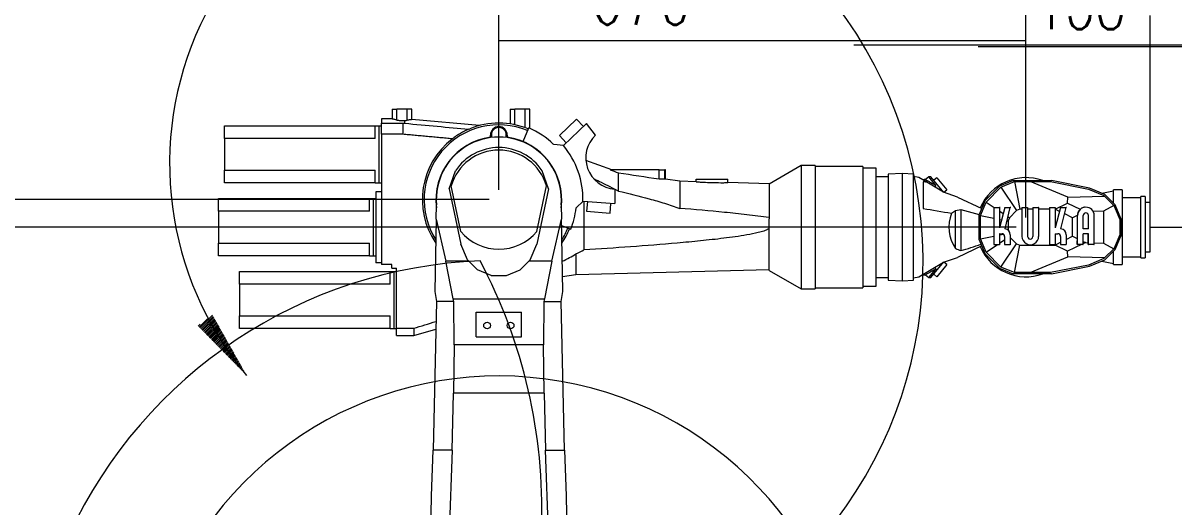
# Model space of a CAD drawing. Header units: millimetres. Extents: x 0 to 508, y 0 to 297.
# Drawn here: x 115.9 to 174.4, y 217.3 to 241.9 of the extents above; entities that cross this region are included whole.
import ezdxf

# ---------------------------------------------------------------- set-up
doc = ezdxf.new("R2010")
doc.units = ezdxf.units.MM
for name, color, linetype, true_color in [('1', 7, 'Continuous', 0xffffff), ('11', 7, 'Continuous', 0xffffff), ('201', 7, 'Continuous', 0xffffff)]:
    doc.layers.add(name, color=color, linetype=linetype, true_color=true_color)
doc.styles.add('dinschmal', font='simplex.shx')
doc.dimstyles.get("Standard").update_dxf_attribs({"dimtxt": 0.18, "dimasz": 0.18, "dimexe": 0.18, "dimexo": 0.0625, "dimgap": 0.09, "dimtad": 0, "dimtih": 1, "dimtoh": 1, "dimdec": 4, "dimzin": 0, "dimdsep": 46, "dimtxsty": 'Standard', "dimcen": 0.09, "dimadec": 0, "dimazin": 0, "dimtfac": 1, "dimtdec": 4, "dimtofl": 0, "dimtmove": 0, "dimatfit": 3, "dimfxl": 1, "dimtolj": 1, "dimtzin": 0, "dimarcsym": 0})

# ---------------------------------------------------------------- blocks, each defined once
blk = doc.blocks.new('_U3')
at = {"layer": '201', "color": 250, "lineweight": 13}
for p, q in [((166.348216, 231.540153), (77.896157, 231.540153)), ((79.396157, 231.540153), (79.396157, 178.740153)), ((122.791723, 178.740153), (77.896157, 178.740153))]:
    blk.add_line(p, q, dxfattribs=at)
at = {"layer": '201', "color": 250, "lineweight": 18}
for points in [[(79.396157, 231.540153), (79.856941, 228.040154), (78.935373, 228.040151), (79.396157, 231.540153)], [(79.396157, 178.740153), (78.935373, 182.240151), (79.856941, 182.240154), (79.396157, 178.740153)]]:
    blk.add_solid(points, dxfattribs=at)
at = {"layer": '201', "color": 250, "linetype": 'Continuous', "lineweight": 18, "insert": (78.596157, 213.96528), "char_height": 3.5, "attachment_point": 8, "rotation": 90, "line_spacing_factor": 0.843373, "style": 'dinschmal'}
blk.add_mtext('\\W0.5455;1320', dxfattribs=at)
blk = doc.blocks.new('_U5')
at = {"layer": '201', "color": 250, "lineweight": 13}
for p, q in [((139.548216, 232.940153), (102.998298, 232.940153)), ((104.498298, 232.940153), (104.498298, 205.740153)), ((139.548216, 205.740153), (102.998298, 205.740153))]:
    blk.add_line(p, q, dxfattribs=at)
at = {"layer": '201', "color": 250, "lineweight": 18}
for points in [[(104.498298, 232.940153), (104.959082, 229.440154), (104.037514, 229.440151), (104.498298, 232.940153)], [(104.498298, 205.740153), (104.037514, 209.240151), (104.959082, 209.240154), (104.498298, 205.740153)]]:
    blk.add_solid(points, dxfattribs=at)
at = {"layer": '201', "color": 250, "linetype": 'Continuous', "lineweight": 18, "insert": (103.698298, 219.762974), "char_height": 3.5, "attachment_point": 8, "rotation": 90, "line_spacing_factor": 0.843373, "style": 'dinschmal'}
blk.add_mtext('\\W0.5872;680', dxfattribs=at)
blk = doc.blocks.new('_U6')
at = {"layer": '201', "color": 250, "lineweight": 13}
for p, q in [((113.394784, 224.462927), (113.394784, 241.690153)), ((139.548216, 232.940153), (111.894784, 232.940153)), ((166.348216, 231.540153), (111.894784, 231.540153))]:
    blk.add_line(p, q, dxfattribs=at)
at = {"layer": '201', "color": 250, "lineweight": 18}
for points in [[(113.394784, 232.940153), (112.934001, 236.440151), (113.855568, 236.440154), (113.394784, 232.940153)], [(113.394784, 231.540153), (113.855568, 228.040154), (112.934001, 228.040151), (113.394784, 231.540153)]]:
    blk.add_solid(points, dxfattribs=at)
at = {"layer": '201', "color": 250, "linetype": 'Continuous', "lineweight": 18, "insert": (112.594784, 226.212927), "char_height": 3.5, "attachment_point": 8, "rotation": 90, "line_spacing_factor": 0.843373, "style": 'dinschmal'}
blk.add_mtext('\\W0.5676;35', dxfattribs=at)
blk = doc.blocks.new('_U9')
at = {"layer": '201', "color": 250, "lineweight": 13}
for p, q in [((173.168216, 232.040027), (173.168216, 242.204217)), ((179.168216, 232.040027), (179.168216, 242.204217)), ((186.879508, 240.704217), (164.418216, 240.704217))]:
    blk.add_line(p, q, dxfattribs=at)
at = {"layer": '201', "color": 250, "lineweight": 18}
for points in [[(173.168216, 240.704217), (169.668218, 240.243433), (169.668215, 241.165), (173.168216, 240.704217)], [(179.168216, 240.704217), (182.668215, 241.165), (182.668218, 240.243433), (179.168216, 240.704217)]]:
    blk.add_solid(points, dxfattribs=at)
at = {"layer": '201', "color": 250, "linetype": 'Continuous', "lineweight": 18, "insert": (184.429508, 241.504217), "char_height": 3.5, "attachment_point": 8, "line_spacing_factor": 0.843373, "style": 'dinschmal'}
blk.add_mtext('\\W0.5123;150', dxfattribs=at)
blk = doc.blocks.new('_U10')
at = {"layer": '201', "color": 250, "lineweight": 13}
for p, q in [((140.048216, 233.440153), (140.048216, 242.529041)), ((166.848216, 232.040153), (166.848216, 242.529041)), ((140.048216, 241.029041), (166.848216, 241.029041))]:
    blk.add_line(p, q, dxfattribs=at)
at = {"layer": '201', "color": 250, "lineweight": 18}
for points in [[(140.048216, 241.029041), (143.548215, 241.489825), (143.548218, 240.568258), (140.048216, 241.029041)], [(166.848216, 241.029041), (163.348218, 240.568258), (163.348215, 241.489825), (166.848216, 241.029041)]]:
    blk.add_solid(points, dxfattribs=at)
at = {"layer": '201', "color": 250, "linetype": 'Continuous', "lineweight": 18, "insert": (147.268569, 241.829041), "char_height": 3.5, "attachment_point": 8, "line_spacing_factor": 0.843373, "style": 'dinschmal'}
blk.add_mtext('\\W0.5814;670', dxfattribs=at)
blk = doc.blocks.new('_U11')
at = {"layer": '201', "color": 250, "lineweight": 13}
for p, q in [((166.848216, 232.040153), (166.848216, 242.301752)), ((173.168216, 233.300027), (173.168216, 242.301752)), ((158.098216, 240.801752), (181.918216, 240.801752))]:
    blk.add_line(p, q, dxfattribs=at)
at = {"layer": '201', "color": 250, "lineweight": 18}
for points in [[(166.848216, 240.801752), (163.348218, 240.340968), (163.348215, 241.262536), (166.848216, 240.801752)], [(173.168216, 240.801752), (176.668215, 241.262536), (176.668218, 240.340968), (173.168216, 240.801752)]]:
    blk.add_solid(points, dxfattribs=at)
at = {"layer": '201', "color": 250, "linetype": 'Continuous', "lineweight": 18, "insert": (169.6142, 241.601752), "char_height": 3.5, "attachment_point": 8, "line_spacing_factor": 0.843373, "style": 'dinschmal'}
blk.add_mtext('\\W0.5123;158', dxfattribs=at)

msp = doc.modelspace()

# ---------------------------------------------------------------- hatches: boundary and pattern name
at = {"layer": '201', "linetype": 'Continuous', "lineweight": 13}
h = msp.add_hatch(dxfattribs=at)
h.set_pattern_fill('ANSI31', color=250, scale=0.02, style=0)
h.paths.add_polyline_path([(127.225, 224.007), (124.749, 226.525), (125.485, 227.079)], flags=0)

# ---------------------------------------------------------------- linework, layer by layer
at = {"layer": '1', "color": 250, "linetype": 'Continuous', "lineweight": 18}
for p, q in [((134.088, 237.04), (134.088, 236.818)), ((134.631, 237.04), (134.088, 237.04)), ((134.626, 237.54), (134.626, 237.039)), ((134.626, 237.54), (134.862, 237.54)), ((135.394, 237.54), (134.862, 237.54)), ((135.63, 237.54), (135.394, 237.54)), ((135.63, 237.007), (135.63, 237.54)), ((140.626, 237.54), (140.626, 236.787)), ((140.626, 237.54), (140.862, 237.54)), ((141.394, 237.54), (140.862, 237.54)), ((141.63, 237.54), (141.394, 237.54)), ((141.63, 236.56), (141.63, 237.54)), ((144.004, 237.021), (143.134, 236.195)), ((144.349, 236.658), (144.004, 237.021)), ((126.1, 236.693), (133.768, 236.693)), ((126.1, 236.053), (126.1, 236.693)), ((133.768, 236.053), (133.768, 236.693)), ((133.768, 236.693), (133.968, 236.693)), ((133.968, 233.793), (133.968, 236.693)), ((133.968, 233.793), (133.968, 236.693)), ((133.968, 236.693), (134.088, 236.693)), ((134.088, 236.261), (134.088, 236.818)), ((134.088, 236.818), (135.163, 236.818)), ((135.263, 236.821), (135.263, 236.968)), ((139.069, 236.707), (135.625, 237.008)), ((141.282, 235.893), (141.569, 236.586)), ((143.328, 235.69), (144.505, 236.807)), ((144.959, 236.216), (144.505, 236.807)), ((126.1, 236.053), (126.1, 234.433)), ((133.768, 236.053), (126.1, 236.053)), ((134.088, 236.261), (134.088, 229.642)), ((135.158, 236.261), (134.088, 236.261)), ((139.62, 236.091), (139.62, 236.22)), ((139.668, 236.22), (139.668, 236.097)), ((140.428, 236.097), (140.428, 236.22)), ((140.476, 236.22), (140.476, 236.091)), ((143.134, 236.195), (143.478, 235.832)), ((143.328, 235.69), (142.837, 235.739)), ((145.791, 234.457), (144.477, 234.922)), ((155.428, 234.68), (153.788, 233.733)), ((156.128, 234.68), (155.428, 234.68)), ((155.428, 234.68), (155.428, 228.4)), ((156.128, 234.68), (156.128, 228.4)), ((126.1, 234.433), (133.768, 234.433)), ((126.1, 233.793), (126.1, 234.433)), ((133.768, 233.793), (133.768, 234.433)), ((137.528, 233.487), (137.846, 234.408)), ((142.568, 233.487), (142.251, 234.408)), ((148.193, 234.456), (145.709, 234.456)), ((146.126, 233.376), (146.126, 234.307)), ((148.193, 234.456), (148.497, 234.456)), ((148.529, 234.456), (148.497, 234.456)), ((148.529, 233.978), (148.529, 234.456)), ((158.548, 234.62), (156.128, 234.62)), ((158.548, 234.62), (158.548, 228.46)), ((159.228, 234.54), (158.548, 234.54)), ((159.228, 228.54), (159.228, 234.54)), ((159.848, 234.1), (159.228, 234.1)), ((160.568, 234.26), (159.848, 234.235)), ((159.848, 234.235), (159.848, 228.845)), ((161.128, 234.241), (160.568, 234.26)), ((160.568, 228.82), (160.568, 234.26)), ((161.128, 228.84), (161.128, 234.241)), ((161.409, 234.071), (161.128, 234.115)), ((161.908, 234.105), (161.735, 233.96)), ((162.021, 234.095), (161.908, 234.105)), ((162.276, 233.666), (161.908, 234.105)), ((162.681, 233.308), (162.021, 234.095)), ((133.768, 233.793), (126.1, 233.793)), ((133.768, 233.793), (133.968, 233.793)), ((133.968, 233.793), (134.088, 233.793)), ((138.119, 231.319), (137.626, 233.636)), ((141.978, 231.319), (142.47, 233.636)), ((149.246, 233.872), (148.522, 233.98)), ((150.088, 233.849), (149.246, 233.872)), ((149.246, 233.872), (149.246, 232.494)), ((150.088, 233.849), (150.088, 233.98)), ((150.088, 233.98), (151.688, 233.98)), ((151.688, 233.805), (151.688, 233.98)), ((153.788, 233.747), (151.688, 233.805)), ((153.788, 233.747), (153.788, 232.028)), ((161.808, 233.829), (161.409, 234.071)), ((161.628, 233.847), (161.628, 232.493)), ((162.652, 233.318), (161.808, 233.829)), ((162.315, 234.055), (162.162, 233.926)), ((162.315, 234.055), (162.83, 233.442)), ((165.511, 233.627), (164.757, 232.873)), ((164.825, 232.816), (165.579, 233.571)), ((166.194, 233.91), (165.511, 233.627)), ((165.579, 233.571), (166.262, 233.854)), ((165.579, 233.571), (166.372, 232.384)), ((166.194, 233.91), (168.154, 233.91)), ((166.262, 233.854), (166.54, 232.454)), ((166.262, 233.854), (167.072, 233.854)), ((168.986, 233.061), (167.072, 233.854)), ((167.072, 233.854), (168.102, 233.854)), ((168.102, 233.854), (170.026, 233.471)), ((170.078, 233.527), (168.154, 233.91)), ((170.861, 233.203), (170.078, 233.527)), ((125.8, 232.99), (133.468, 232.99)), ((125.8, 232.35), (125.8, 232.99)), ((133.468, 232.35), (133.468, 232.99)), ((133.468, 232.99), (133.668, 232.99)), ((133.668, 230.09), (133.668, 232.99)), ((133.668, 230.09), (133.668, 232.99)), ((133.668, 232.99), (133.788, 232.99)), ((133.788, 233.343), (133.788, 229.737)), ((134.088, 233.343), (133.788, 233.343)), ((137.528, 233.487), (138.124, 230.683)), ((142.568, 233.487), (141.972, 230.683)), ((145.939, 233.471), (145.945, 232.736)), ((163.366, 233.073), (162.652, 233.318)), ((162.676, 233.313), (162.83, 233.442)), ((163.366, 233.073), (164.6, 232.494)), ((168.961, 232.759), (168.986, 233.061)), ((168.986, 233.061), (170.846, 233.11)), ((170.026, 233.471), (170.809, 233.146)), ((170.703, 233.268), (171.304, 233.385)), ((170.809, 233.146), (170.846, 233.11)), ((170.846, 233.11), (171.311, 232.644)), ((171.391, 232.673), (170.861, 233.203)), ((171.744, 233.44), (171.304, 233.44)), ((171.304, 233.385), (171.304, 233.44)), ((171.304, 232.76), (171.304, 233.385)), ((171.744, 233.44), (171.744, 229.64)), ((172.688, 233.04), (171.744, 233.04)), ((172.916, 233.1), (172.688, 233.1)), ((172.688, 229.98), (172.688, 233.1)), ((172.916, 233.1), (172.916, 229.98)), ((125.8, 232.35), (125.8, 230.73)), ((133.468, 232.35), (125.8, 232.35)), ((136.866, 231.955), (136.879, 232.684)), ((143.218, 232.684), (143.231, 231.955)), ((144.328, 232.863), (143.976, 232.518)), ((144.328, 232.863), (145.945, 232.736)), ((144.375, 232.86), (144.375, 230.383)), ((144.549, 232.846), (144.51, 232.347)), ((144.51, 232.347), (145.706, 232.253)), ((145.706, 232.253), (145.745, 232.752)), ((163.071, 232.25), (163.271, 232.395)), ((163.271, 232.395), (163.544, 232.433)), ((163.271, 230.452), (163.271, 232.395)), ((163.544, 232.433), (163.544, 230.348)), ((163.544, 232.433), (164.474, 232.178)), ((164.757, 232.873), (164.474, 232.19)), ((164.542, 232.134), (164.825, 232.816)), ((164.825, 232.816), (165.238, 232.54)), ((165.217, 232.54), (165.501, 232.541)), ((165.217, 232.54), (165.217, 230.66)), ((165.532, 232.539), (165.501, 232.541)), ((165.501, 232.541), (165.501, 231.505)), ((165.769, 232.541), (165.501, 231.505)), ((165.526, 232.348), (165.69, 232.238)), ((165.769, 232.541), (166.051, 232.542)), ((165.785, 231.451), (166.052, 232.539)), ((166.372, 232.384), (166.011, 232.023)), ((166.081, 232.54), (166.051, 232.542)), ((166.052, 232.539), (166.051, 232.542)), ((166.083, 232.538), (166.052, 232.539)), ((166.54, 232.454), (166.372, 232.384)), ((166.648, 232.454), (166.54, 232.454)), ((166.648, 232.542), (166.936, 232.542)), ((166.648, 232.542), (166.648, 231.071)), ((166.937, 232.54), (166.936, 232.542)), ((166.936, 232.542), (166.936, 231.071)), ((167.207, 232.454), (166.937, 232.454)), ((167.207, 232.542), (167.207, 231.071)), ((167.207, 232.542), (167.496, 232.542)), ((167.496, 232.542), (167.495, 231.071)), ((167.497, 232.54), (167.496, 232.542)), ((168.053, 232.454), (167.496, 232.454)), ((168.053, 232.542), (168.053, 230.662)), ((168.053, 232.542), (168.341, 232.542)), ((168.342, 232.54), (168.341, 232.542)), ((168.341, 232.542), (168.341, 231.506)), ((168.614, 232.542), (168.341, 231.506)), ((168.342, 232.455), (168.961, 232.759)), ((168.561, 232.342), (168.342, 232.452)), ((168.614, 232.542), (168.9, 232.542)), ((168.63, 231.451), (168.902, 232.539)), ((168.902, 232.539), (168.9, 232.542)), ((168.904, 232.538), (168.902, 232.539)), ((168.961, 232.759), (169.613, 232.457)), ((169.847, 232.552), (169.83, 232.55)), ((170.795, 232.357), (170.264, 232.343)), ((171.311, 232.644), (170.795, 232.357)), ((170.795, 232.357), (170.795, 230.731)), ((171.311, 232.644), (171.339, 232.616)), ((171.339, 232.616), (171.622, 231.934)), ((171.674, 231.99), (171.391, 232.673)), ((173.168, 232.8), (172.916, 232.8)), ((173.168, 230.28), (173.168, 232.8)), ((136.866, 231.955), (136.801, 228.267)), ((136.866, 231.955), (137.36, 229.819)), ((142.737, 229.819), (143.231, 231.955)), ((143.295, 228.267), (143.231, 231.955)), ((153.788, 232.028), (153.788, 231.963)), ((153.788, 229.347), (153.788, 231.963)), ((164.474, 230.89), (164.474, 232.19)), ((164.542, 230.954), (164.542, 232.134)), ((164.542, 232.134), (165.217, 231.999)), ((165.519, 231.939), (165.608, 231.921)), ((165.899, 231.864), (165.942, 231.855)), ((166.011, 232.023), (165.942, 231.855)), ((165.942, 231.855), (165.942, 231.397)), ((165.951, 232.064), (166.011, 232.023)), ((169.222, 232.009), (168.821, 232.211)), ((169.462, 232.127), (169.222, 232.009)), ((169.222, 231.079), (169.222, 232.009)), ((169.476, 230.662), (169.476, 232.132)), ((169.764, 231.452), (169.764, 232.132)), ((170.033, 231.452), (170.033, 232.132)), ((170.32, 230.661), (170.32, 232.131)), ((171.622, 231.934), (171.622, 231.154)), ((171.674, 231.99), (171.674, 231.09)), ((143.236, 231.63), (143.702, 231.437)), ((165.521, 231.204), (165.501, 231.206)), ((165.501, 231.206), (165.634, 231.206)), ((165.501, 231.206), (165.501, 230.661)), ((165.521, 231.148), (165.705, 231.185)), ((165.8, 231.45), (165.785, 231.451)), ((168.342, 231.205), (168.341, 231.207)), ((168.341, 231.207), (168.476, 231.207)), ((168.341, 231.207), (168.341, 230.662)), ((168.839, 231.337), (168.838, 231.338)), ((170.033, 231.206), (169.763, 231.206)), ((169.763, 230.662), (169.763, 231.206)), ((170.033, 231.452), (169.764, 231.452)), ((170.016, 231.204), (170.033, 231.206)), ((170.016, 230.659), (170.016, 231.169)), ((170.033, 230.661), (170.033, 231.206)), ((173.168, 231.54), (179.168, 231.54)), ((125.8, 230.09), (125.8, 230.73)), ((125.8, 230.73), (133.468, 230.73)), ((133.468, 230.09), (133.468, 230.73)), ((138.457, 229.88), (138.124, 230.683)), ((141.639, 229.88), (141.972, 230.683)), ((164.6, 230.586), (163.366, 230.007)), ((164.474, 230.89), (164.757, 230.207)), ((164.542, 230.954), (165.217, 231.088)), ((164.825, 230.271), (164.542, 230.954)), ((164.825, 230.271), (165.405, 230.659)), ((165.217, 230.66), (165.501, 230.661)), ((165.25, 230.658), (165.217, 230.66)), ((165.532, 230.659), (165.501, 230.661)), ((165.529, 230.741), (165.767, 230.9)), ((165.579, 229.516), (166.372, 230.703)), ((165.767, 231.071), (165.767, 230.661)), ((165.767, 230.661), (166.05, 230.662)), ((165.798, 230.659), (165.767, 230.661)), ((166.05, 231.157), (166.05, 230.662)), ((166.081, 230.66), (166.05, 230.662)), ((166.069, 231.007), (166.372, 230.703)), ((166.262, 229.234), (166.54, 230.634)), ((166.372, 230.703), (166.54, 230.634)), ((166.54, 230.634), (168.34, 230.634)), ((166.737, 230.812), (166.738, 230.81)), ((168.054, 230.661), (168.053, 230.662)), ((168.053, 230.662), (168.341, 230.662)), ((168.34, 230.634), (168.612, 230.771)), ((168.961, 230.328), (168.34, 230.634)), ((168.342, 230.661), (168.341, 230.662)), ((168.612, 231.071), (168.612, 230.662)), ((168.613, 230.66), (168.612, 230.662)), ((168.612, 230.662), (168.9, 230.662)), ((168.9, 231.157), (168.9, 230.662)), ((168.902, 230.66), (168.9, 230.662)), ((168.901, 230.917), (169.222, 231.079)), ((169.676, 230.66), (168.961, 230.328)), ((169.222, 231.079), (169.461, 230.961)), ((169.459, 230.66), (169.459, 230.841)), ((169.459, 230.66), (169.476, 230.662)), ((169.746, 230.66), (169.459, 230.66)), ((169.763, 230.662), (169.476, 230.662)), ((169.746, 230.66), (169.763, 230.662)), ((169.763, 230.812), (169.881, 230.755)), ((169.881, 230.755), (169.763, 230.7)), ((169.881, 230.755), (170.016, 230.751)), ((170.016, 230.659), (170.033, 230.661)), ((170.303, 230.659), (170.016, 230.659)), ((170.32, 230.661), (170.033, 230.661)), ((170.303, 230.659), (170.32, 230.661)), ((170.32, 230.743), (170.795, 230.731)), ((170.795, 230.731), (171.311, 230.443)), ((171.622, 231.154), (171.339, 230.471)), ((171.391, 230.407), (171.674, 231.09)), ((133.468, 230.09), (125.8, 230.09)), ((133.468, 230.09), (133.668, 230.09)), ((133.668, 230.09), (133.788, 230.09)), ((143.97, 230.186), (143.97, 229.13)), ((162.652, 229.763), (163.366, 230.007)), ((164.757, 230.207), (165.511, 229.453)), ((165.579, 229.516), (164.825, 230.271)), ((167.072, 229.234), (168.986, 230.027)), ((168.986, 230.027), (168.961, 230.328)), ((170.846, 229.977), (168.986, 230.027)), ((171.311, 230.443), (170.846, 229.977)), ((170.861, 229.877), (171.391, 230.407)), ((171.304, 229.695), (171.304, 230.32)), ((171.339, 230.471), (171.311, 230.443)), ((171.744, 230.04), (172.688, 230.04)), ((172.916, 230.28), (173.168, 230.28)), ((134.088, 229.737), (133.788, 229.737)), ((134.608, 229.642), (134.088, 229.642)), ((134.608, 229.46), (134.608, 229.642)), ((134.608, 229.46), (134.848, 229.46)), ((134.848, 226.403), (134.848, 229.46)), ((137.73, 227.907), (137.36, 229.819)), ((138.518, 229.819), (137.36, 229.819)), ((138.457, 229.88), (138.518, 229.819)), ((138.961, 229.376), (138.518, 229.819)), ((141.136, 229.376), (141.579, 229.819)), ((141.639, 229.88), (141.579, 229.819)), ((142.737, 229.819), (141.579, 229.819)), ((142.737, 229.819), (142.367, 227.907)), ((161.409, 229.01), (162.652, 229.763)), ((161.908, 228.976), (162.276, 229.414)), ((162.021, 228.986), (162.681, 229.773)), ((162.83, 229.638), (162.315, 229.026)), ((162.83, 229.638), (162.676, 229.767)), ((165.511, 229.453), (166.194, 229.17)), ((166.262, 229.234), (165.579, 229.516)), ((170.026, 229.616), (168.102, 229.234)), ((168.154, 229.17), (170.078, 229.553)), ((170.809, 229.941), (170.026, 229.616)), ((170.078, 229.553), (170.861, 229.877)), ((170.703, 229.812), (171.304, 229.695)), ((170.846, 229.977), (170.809, 229.941)), ((171.304, 229.64), (171.304, 229.695)), ((171.304, 229.64), (171.744, 229.64)), ((172.688, 229.98), (172.916, 229.98)), ((126.86, 229.292), (134.528, 229.292)), ((126.86, 228.652), (126.86, 229.292)), ((134.528, 228.652), (134.528, 229.292)), ((134.528, 229.292), (134.728, 229.292)), ((134.728, 226.392), (134.728, 229.292)), ((134.728, 226.392), (134.728, 229.292)), ((134.728, 229.292), (134.848, 229.292)), ((139.655, 229.089), (138.961, 229.376)), ((139.655, 229.089), (140.442, 229.089)), ((140.442, 229.089), (141.136, 229.376)), ((143.282, 229.04), (143.97, 229.13)), ((143.97, 229.13), (153.788, 229.387)), ((153.788, 229.347), (155.428, 228.4)), ((159.228, 228.98), (159.848, 228.98)), ((159.848, 228.845), (160.568, 228.82)), ((160.568, 228.82), (161.128, 228.84)), ((161.128, 228.965), (161.409, 229.01)), ((161.735, 229.121), (161.908, 228.976)), ((161.908, 228.976), (162.021, 228.986)), ((162.162, 229.154), (162.315, 229.026)), ((168.154, 229.17), (166.194, 229.17)), ((167.072, 229.234), (166.262, 229.234)), ((168.102, 229.234), (167.072, 229.234)), ((134.528, 228.652), (126.86, 228.652)), ((126.86, 228.652), (126.86, 227.032)), ((136.801, 228.267), (136.872, 227.769)), ((143.224, 227.769), (143.295, 228.267)), ((155.428, 228.4), (156.128, 228.4)), ((156.128, 228.46), (158.548, 228.46)), ((158.548, 228.54), (159.228, 228.54)), ((136.872, 227.769), (136.71, 220.211)), ((137.753, 227.769), (136.872, 227.769)), ((137.753, 227.769), (137.73, 227.907)), ((137.73, 227.907), (142.367, 227.907)), ((137.771, 225.561), (137.753, 227.769)), ((142.343, 227.769), (142.326, 225.561)), ((142.367, 227.907), (142.343, 227.769)), ((142.343, 227.769), (143.224, 227.769)), ((143.386, 220.211), (143.224, 227.769)), ((138.888, 225.967), (138.888, 227.227)), ((138.888, 227.227), (141.208, 227.227)), ((141.208, 225.967), (141.208, 227.227)), ((126.86, 227.032), (134.528, 227.032)), ((126.86, 226.392), (126.86, 227.032)), ((134.528, 226.392), (134.528, 227.032)), ((134.528, 226.392), (126.86, 226.392)), ((134.528, 226.392), (134.728, 226.392)), ((134.728, 226.392), (134.848, 226.392)), ((134.848, 226.403), (135.721, 226.403)), ((134.848, 226.04), (134.848, 226.403)), ((134.848, 226.04), (135.721, 226.04)), ((135.721, 226.403), (135.721, 226.04)), ((135.721, 226.04), (136.842, 226.362)), ((138.888, 225.967), (141.208, 225.967)), ((137.771, 225.561), (137.74, 223.112)), ((142.326, 225.561), (137.771, 225.561)), ((142.357, 223.112), (142.326, 225.561)), ((137.677, 220.211), (137.74, 223.112)), ((142.357, 223.112), (137.74, 223.112)), ((142.357, 223.112), (142.419, 220.211)), ((136.62, 217.887), (136.71, 220.211)), ((137.677, 220.211), (136.71, 220.211)), ((137.677, 220.211), (137.385, 212.654)), ((142.419, 220.211), (143.386, 220.211)), ((142.712, 212.654), (142.419, 220.211)), ((143.386, 220.211), (143.476, 217.887)), ((136.465, 208.966), (136.62, 217.887)), ((143.476, 217.887), (143.632, 208.966))]:
    msp.add_line(p, q, dxfattribs=at)
at = {"layer": '1', "color": 250, "linetype": 'Continuous', "lineweight": 13}
for p, q in [((134.862, 236.985), (134.862, 237.54)), ((135.394, 236.973), (135.394, 237.54)), ((140.862, 236.744), (140.862, 237.54)), ((141.394, 236.59), (141.394, 237.54)), ((139.62, 236.22), (139.668, 236.22)), ((140.476, 236.22), (140.428, 236.22)), ((148.193, 233.994), (148.193, 234.456)), ((148.497, 233.976), (148.497, 234.456)), ((169.459, 232.13), (169.476, 232.132)), ((170.017, 232.13), (170.033, 232.132)), ((165.651, 231.205), (165.634, 231.206)), ((168.478, 231.205), (168.476, 231.207)), ((166.068, 231.156), (166.05, 231.157)), ((166.937, 231.07), (166.936, 231.071)), ((167.496, 231.07), (167.495, 231.071)), ((168.901, 231.156), (168.9, 231.157))]:
    msp.add_line(p, q, dxfattribs=at)
at = {"layer": '1', "color": 250, "linetype": 'Continuous', "lineweight": 18}
for centre in [(139.448, 226.54), (140.648, 226.54)]:
    msp.add_circle(centre, 0.168, dxfattribs=at)
for centre, radius, start, end in [((140.048, 232.94), 3.8, 67.35662, 212.60619), ((140.048, 232.94), 3.89, 67.36068, 112.40011), ((140.048, 236.22), 0.428, 360, 180), ((140.048, 236.22), 0.38, 0, 180), ((140.048, 232.94), 3.95, 45.10462, 67.36208), ((140.048, 232.94), 3.89, 127.41232, 214.55387), ((140.048, 232.94), 3.2, 97.68222, 187.51339), ((140.048, 232.94), 3.18, 355.3847, 184.6153), ((140.048, 232.94), 3.2, 352.48661, 82.31778), ((146.07, 235.065), 1.6, 134.00875, 265.28812), ((140.048, 232.94), 2.52, 16.03297, 163.96703), ((140.048, 232.94), 2.647, 33.67897, 146.32103), ((140.048, 232.94), 4.28, 358.97074, 39.97566), ((166.848, 231.54), 2.52, 70.12295, 156.94045), ((140.048, 232.94), 3.95, 337.63792, 353.86936), ((140.048, 232.94), 2.52, 220.03297, 319.96703), ((140.048, 232.94), 3.8, 327.38938, 337.64338), ((140.048, 232.94), 3.89, 325.44533, 337.63949), ((166.848, 231.54), 2.52, 203.05955, 289.86234)]:
    msp.add_arc(centre, radius, start, end, dxfattribs=at)
for centre, major_axis, ratio, start_param, end_param in [((165.783, 232.599), (-9.454, 1.308), 0.078194, 5.157181, 5.178244), ((165.783, 232.599), (-9.454, 1.308), 0.078194, 1.126572, 1.290603), ((169.881, 232.13), (-0.051, 0.421), 0.995361, 6.283144, 7.732253), ((169.898, 232.132), (-0.051, 0.421), 0.995361, 4.590661, 7.732253), ((164.911, 231.54), (1.976, 0), 0.987378, 2.7691, 3.733063), ((169.898, 232.132), (-0.016, 0.134), 0.995361, 4.590661, 7.732253), ((165.634, 231.071), (-0.009, -0.135), 0.983126, 1.634706, 3.205502), ((165.761, 231.157), (-0.019, -0.294), 0.983126, 1.634706, 3.122597), ((168.476, 231.071), (-0.107, -0.083), 0.999891, 2.481709, 4.052505), ((168.605, 231.157), (-0.233, -0.181), 0.999891, 2.481709, 3.9696), ((167.072, 231.071), (-0.335, -0.26), 0.999891, 5.623301, 8.764894), ((167.072, 231.071), (-0.107, -0.083), 0.999891, 5.623301, 8.764894), ((128.339, 231.54), (16.674, 0), 0.233376, 5.821623, 5.927699), ((135.573, 231.54), (9.814, 0), 0.266667, 5.739275, 5.825111), ((166.376, 231.54), (4.21, 0), 0.382737, 3.882728, 3.974373)]:
    msp.add_ellipse(centre, major_axis=major_axis, ratio=ratio, start_param=start_param, end_param=end_param, dxfattribs=at)
for points, knots in [([(134.862, 236.985), (134.785, 237.001), (134.727, 237.015), (134.667, 237.03), (134.652, 237.034), (134.631, 237.039), (134.626, 237.04), (134.626, 237.04)], [0, 0, 0, 0, 0.500225, 0.500225, 0.750338, 0.750338, 1, 1, 1, 1]), ([(134.862, 236.985), (134.904, 236.976), (134.969, 236.968), (135.114, 236.961), (135.194, 236.962), (135.263, 236.968)], [0, 0, 0, 0, 0.5, 0.5, 1, 1, 1, 1]), ([(135.163, 236.818), (135.162, 236.726), (135.161, 236.54), (135.159, 236.354), (135.158, 236.261)], [0, 0, 0, 0, 0.495986, 1, 1, 1, 1]), ([(135.263, 236.821), (135.816, 236.77), (136.903, 236.67), (137.99, 236.569), (138.525, 236.52)], [0, 0, 0, 0, 0.507931, 1, 1, 1, 1]), ([(135.63, 237.008), (135.63, 237.008), (135.625, 237.007), (135.605, 237.004), (135.59, 237.001), (135.531, 236.992), (135.471, 236.983), (135.394, 236.973)], [0, 0, 0, 0, 0.249937, 0.249937, 0.499958, 0.499958, 1, 1, 1, 1]), ([(138.525, 236.52), (138.489, 236.504), (138.416, 236.472), (138.308, 236.42), (138.201, 236.364), (138.095, 236.305), (137.99, 236.242), (137.886, 236.175), (137.784, 236.104), (137.718, 236.055), (137.685, 236.03)], [0, 0, 0, 0, 0.119025, 0.239686, 0.362022, 0.486066, 0.611855, 0.739419, 0.868791, 1, 1, 1, 1]), ([(144.893, 233.997), (145.015, 233.939), (145.137, 233.881), (145.551, 233.679), (145.841, 233.532), (146.126, 233.376)], [0, 0, 0, 0, 0.293567, 0.293567, 1, 1, 1, 1]), ([(148.497, 233.976), (148.476, 233.974), (148.434, 233.973), (148.326, 233.978), (148.259, 233.984), (148.193, 233.994)], [0, 0, 0, 0, 0.5, 0.5, 1, 1, 1, 1]), ([(150.088, 233.849), (150.088, 233.849), (150.111, 233.847), (150.165, 233.843), (150.197, 233.841), (150.297, 233.835), (150.37, 233.831), (150.588, 233.82), (150.738, 233.814), (151.038, 233.805), (151.188, 233.803), (151.406, 233.802), (151.479, 233.802), (151.579, 233.803), (151.611, 233.804), (151.652, 233.804), (151.664, 233.804), (151.682, 233.804), (151.688, 233.805), (151.688, 233.805)], [0, 0, 0, 0, 0.0625, 0.0625, 0.125, 0.125, 0.25, 0.25, 0.5, 0.5, 0.75, 0.75, 0.875, 0.875, 0.9375, 0.9375, 0.96875, 0.96875, 1, 1, 1, 1]), ([(161.735, 233.96), (161.735, 233.96), (161.735, 233.96), (161.762, 233.946), (161.858, 233.893), (161.966, 233.835), (162.047, 233.79), (162.125, 233.748), (162.196, 233.71), (162.248, 233.681), (162.276, 233.666)], [0, 0, 0, 0, 0.000615, 0.237552, 0.48862, 0.610379, 0.741627, 0.81841, 0.90453, 1, 1, 1, 1]), ([(162.276, 233.666), (162.265, 233.654), (162.242, 233.627), (162.218, 233.601), (162.206, 233.588)], [0, 0, 0, 0, 0.478494, 1, 1, 1, 1]), ([(146.126, 233.376), (146.653, 233.253), (147.178, 233.124), (147.96, 232.91), (148.219, 232.835), (148.736, 232.675), (148.992, 232.59), (149.246, 232.494)], [0, 0, 0, 0, 0.5, 0.5, 0.75, 0.75, 1, 1, 1, 1]), ([(153.788, 232.028), (153.411, 232.083), (153.034, 232.131), (152.278, 232.218), (151.899, 232.257), (150.763, 232.369), (150.005, 232.434), (149.246, 232.494)], [0, 0, 0, 0, 0.25, 0.25, 0.5, 0.5, 1, 1, 1, 1]), ([(153.788, 231.487), (153.773, 231.467), (153.753, 231.452), (153.711, 231.424), (153.689, 231.412), (153.622, 231.379), (153.575, 231.361), (153.435, 231.312), (153.339, 231.286), (153.05, 231.215), (152.855, 231.178), (152.27, 231.076), (151.877, 231.023), (151.09, 230.927), (150.696, 230.884), (149.907, 230.804), (149.512, 230.768), (148.328, 230.664), (147.538, 230.602), (145.957, 230.487), (145.166, 230.433), (144.375, 230.383)], [0, 0, 0, 0, 0.007813, 0.007813, 0.015625, 0.015625, 0.03125, 0.03125, 0.0625, 0.0625, 0.125, 0.125, 0.25, 0.25, 0.375, 0.375, 0.5, 0.5, 0.75, 0.75, 1, 1, 1, 1]), ([(162.276, 229.414), (162.259, 229.405), (162.226, 229.387), (162.18, 229.362), (162.137, 229.339), (162.098, 229.317), (162.039, 229.286), (161.966, 229.246), (161.858, 229.187), (161.762, 229.135), (161.735, 229.12), (161.735, 229.121), (161.735, 229.121)], [0, 0, 0, 0, 0.058415, 0.113463, 0.165146, 0.213469, 0.258435, 0.389654, 0.511421, 0.762454, 0.999384, 1, 1, 1, 1]), ([(162.206, 229.492), (162.218, 229.479), (162.242, 229.453), (162.265, 229.427), (162.276, 229.414)], [0, 0, 0, 0, 0.521506, 1, 1, 1, 1])]:
    msp.add_open_spline(points, degree=3, knots=knots, dxfattribs=at)
for points, degree in [([(135.163, 236.818), (135.196, 236.819), (135.23, 236.82), (135.263, 236.821)], 3), ([(135.263, 236.968), (135.317, 236.967), (135.362, 236.969), (135.394, 236.973)], 3), ([(138.525, 236.52), (138.539, 236.525), (138.552, 236.531), (138.566, 236.537)], 3), ([(137.685, 236.03), (135.158, 236.261)], 1), ([(145.709, 234.456), (145.848, 234.406), (145.987, 234.356), (146.126, 234.307)], 3), ([(146.126, 234.307), (146.815, 234.203), (147.504, 234.098), (148.193, 233.994)], 3), ([(148.529, 233.979), (148.529, 233.979), (148.518, 233.978), (148.497, 233.976)], 3), ([(161.735, 233.96), (161.608, 233.95)], 1), ([(163.544, 230.348), (163.886, 230.448), (164.225, 230.554), (164.559, 230.679)], 3), ([(161.608, 229.13), (161.735, 229.121)], 1), ([(135.721, 226.403), (136.097, 226.518), (136.474, 226.635), (136.851, 226.751)], 3)]:
    msp.add_open_spline(points, degree=degree, dxfattribs=at)
at = {"layer": '11', "color": 250, "linetype": 'Continuous', "lineweight": 13}
for centre, radius, start, end in [((140.048, 205.74), 54.036, 323.51489, 153.51489), ((115.397, 217.235), 26.837, 152.00966, 282.00966), ((140.048, 205.74), 24.109, 92.26824, 217.73176), ((115.397, 217.235), 26.837, 358.00966, 27.99035)]:
    msp.add_arc(centre, radius, start, end, dxfattribs=at)
at = {"layer": '201', "color": 250, "linetype": 'Continuous', "lineweight": 13}
for q in [(140.048, 253.008), (140.048, 252.821)]:
    msp.add_line((140.048, 233.44), q, dxfattribs=at)
for centre, radius, start, end in [((140.048, 234.768), 16.74, 90, 220), ((140.048, 229.747), 21.574, 296, 90), ((140.048, 205.74), 18.24, 0, 155)]:
    msp.add_arc(centre, radius, start, end, dxfattribs=at)

# ---------------------------------------------------------------- dimensions: what is measured, and where the dimension line sits
at = {"layer": '201', "color": 250, "linetype": 'Continuous', "lineweight": 18}
for base, p1, p2, picture, middle in [((166.848, 241.029), (140.048, 232.94), (166.848, 231.54), '_U10', (147.269, 241.029)), ((179.168, 240.704), (173.168, 231.54), (179.168, 231.54), '_U9', (192.168, 240.704))]:
    dim = msp.add_linear_dim(base=base, p1=p1, p2=p2, dimstyle='Standard', override={"dimtxt": 3.5, "dimasz": 3.5, "dimexe": 1.5, "dimexo": 0.5, "dimgap": 1.75, "dimtad": 1, "dimtih": 1, "dimtoh": 0, "dimdec": 0, "dimlfac": 25, "dimzin": 8, "dimdsep": 46, "dimlunit": 2, "dimtxsty": 'dinschmal', "dimsah": 1, "dimse1": 0, "dimse2": 0, "dimsd1": 0, "dimsd2": 0, "dimclrd": 250, "dimclre": 250, "dimclrt": 250, "dimtol": 0, "dimtm": -0.1, "dimtfac": 0.7, "dimtdec": 3, "dimtofl": 1, "dimtmove": 0, "dimatfit": 2, "dimtzin": 8, "dimlwd": 13, "dimlwe": 13}, dxfattribs=at)
    dim.commit()
    dim.dimension.update_dxf_attribs({"geometry": picture, "text_midpoint": middle, "dimtype": 160})
dim = msp.add_linear_dim(base=(173.168, 240.802), p1=(166.848, 231.54), p2=(173.168, 231.54), text='\\C250;158', dimstyle='Standard', override={"dimtxt": 3.5, "dimasz": 3.5, "dimexe": 1.5, "dimexo": 0.5, "dimgap": 1.75, "dimtad": 1, "dimtih": 1, "dimtoh": 0, "dimdec": 0, "dimlfac": 1, "dimzin": 8, "dimdsep": 46, "dimlunit": 2, "dimpost": '', "dimtxsty": 'dinschmal', "dimsah": 1, "dimse1": 0, "dimse2": 0, "dimsd1": 0, "dimsd2": 0, "dimclrd": 250, "dimclre": 250, "dimclrt": 250, "dimtol": 0, "dimtm": -0.1, "dimtfac": 0.7, "dimtdec": 3, "dimtofl": 1, "dimtmove": 0, "dimatfit": 2, "dimtzin": 8, "dimlwd": 13, "dimlwe": 13}, dxfattribs=at)
dim.commit()
dim.dimension.update_dxf_attribs({"geometry": '_U11', "text_midpoint": (169.614, 240.802), "dimtype": 160})
for base, p1, p2, picture, middle in [((113.395, 231.54), (140.048, 232.94), (166.848, 231.54), '_U6', (113.395, 219.957)), ((104.498, 205.74), (140.048, 232.94), (140.048, 205.74), '_U5', (104.498, 219.763)), ((79.396, 178.74), (166.848, 231.54), (124.843, 178.74), '_U3', (79.396, 213.965))]:
    dim = msp.add_linear_dim(base=base, p1=p1, p2=p2, angle=90, dimstyle='Standard', override={"dimtxt": 3.5, "dimasz": 3.5, "dimexe": 1.5, "dimexo": 0.5, "dimgap": 1.75, "dimtad": 1, "dimtih": 0, "dimtoh": 0, "dimdec": 0, "dimlfac": 25, "dimzin": 8, "dimdsep": 46, "dimlunit": 2, "dimtxsty": 'dinschmal', "dimsah": 1, "dimse1": 0, "dimse2": 0, "dimsd1": 0, "dimsd2": 0, "dimclrd": 250, "dimclre": 250, "dimclrt": 250, "dimtol": 0, "dimtm": -0.1, "dimtfac": 0.7, "dimtdec": 3, "dimtofl": 1, "dimtmove": 0, "dimatfit": 2, "dimtzin": 8, "dimlwd": 13, "dimlwe": 13}, dxfattribs=at)
    dim.commit()
    dim.dimension.update_dxf_attribs({"geometry": picture, "text_midpoint": middle, "dimtype": 160})

doc.saveas('drawing.dxf')
